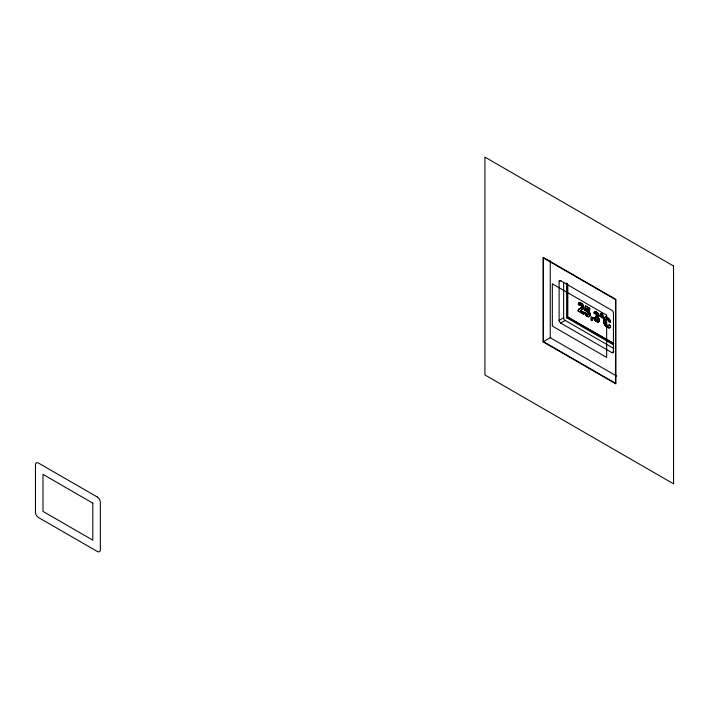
<?xml version="1.0" encoding="UTF-8"?>
<svg xmlns="http://www.w3.org/2000/svg" width="709" height="709" viewBox="0 0 709 709"><rect width="100%" height="100%" fill="white"/><g stroke="black" fill="none" stroke-linecap="round" stroke-linejoin="round"><path stroke-width="1.06" d="M602.242 315.877L602.109 316.675M592.644 318.926L592.742 317.472L592.644 319.023M601.25 315.328L601.462 314.211M605.238 321.248C604.697 317.446 609.084 319.263 609.12 321.691C613.595 323.207 605.583 313.396 603.846 318.518M601.25 315.08L601.312 314.442M602.127 316.347L602.233 315.611M586.183 315.594L586.662 316.001A5.087 2.933 60 0 0 587.531 316.524C589.613 317.499 590.579 314.805 589.861 313.227C589.906 310.533 581.318 306.713 589.693 309.993L589.693 308.318L585.59 305.951L584.686 310.418C586.494 310.471 590.065 312.802 587.708 315.026A1.312 0.762 60 0 1 587.3 314.956M592.609 319.591L592.742 319.139M597.395 315.177L596.677 313.635L597.253 315.461A1.321 0.762 60 0 1 596.801 315.842L596.703 315.833M588.275 314.14L588.107 312.58A1.551 0.895 60 0 0 587.876 312.102A1.471 0.851 60 0 0 587.477 311.606L587.114 311.331A1.905 1.099 60 0 0 586.635 311.154L586.485 311.145M597.527 319.644C595.87 312.731 598.263 321 597.554 319.91M610.52 321.975C603.838 308.14 599.982 327.797 609.634 327.718C611.77 327.266 609.518 323.499 608.96 325.36C608.65 326.043 607.755 325.954 607.25 325.555C605.318 324.261 604.937 321.461 605.663 319.396M590.039 314.867L589.161 316.542M597.51 318.811L597.386 318.35A1.578 0.913 60 0 0 597.102 317.792L597.022 317.676A1.196 0.691 60 0 0 596.65 317.313L596.482 317.207A3.846 2.224 60 0 0 595.897 317.003C594.621 315.044 598.892 315.886 596.34 315.727M603.749 319.316L604.174 323.552M595.923 313.475A1.365 0.789 60 0 0 595.657 313.626C598.777 312.926 591.652 315.159 594.94 311.792C597.403 311.331 600.496 315.718 597.962 317.162M580.423 308.229C582.009 307.972 582.727 306.031 581.513 304.95C580.13 303.328 578.766 307.05 578.464 303.815C579.182 301.36 582.302 303.612 583.002 305.021C584.748 305.88 582.541 310.258 583.41 308.512A3.917 2.26 60 0 0 583.587 307.325L582.621 304.48L579.989 302.814M595.569 314.052L594.231 312.758M578.287 304.338L578.677 303.222M578.384 304.276L578.571 303.434M603.838 318.864L603.988 323.056M584.686 310.418L585.59 305.951M581.956 307.032L581.85 305.384L580.618 304.516M594.08 312.979L595.046 311.765A3.669 2.118 60 0 1 596.172 312.022A4.679 2.703 60 0 1 596.765 312.359L598.626 314.787A2.552 1.471 60 0 1 598.813 315.478A2.641 1.524 60 0 1 598.83 316.205L598.396 316.994M582.08 306.917L582.098 306.855A2.021 1.17 60 0 0 582.036 306.66A2.242 1.294 60 0 0 582.018 306.235L581.929 305.827A1.241 0.718 60 0 0 581.504 305.109L580.848 304.604M603.731 318.917L604.095 318.102M592.529 320.007L591.714 320.681L592.494 320.105M610.538 326.557L609.093 324.775M609.102 325.023L608.969 325.174M602.836 315L602.925 315.478A5.716 3.297 60 0 1 602.863 317.357L602.677 317.641M605.566 319.599L605.273 322.09M580.042 304.764L579.838 305.402L580.095 304.666A1.179 0.682 60 0 1 580.254 304.498A1.329 0.771 60 0 1 580.423 304.48L580.618 304.427M594.177 312.66L594.452 312.217A2.659 1.533 60 0 1 594.948 311.818L596.872 312.297M610.644 326.494L610.298 327.079M610.529 326.778L610.157 327.292M579.989 304.728L580.529 304.418M580.777 308.043L578.899 309.257L578.136 310.95L583.587 314.096L583.693 312.359L580.449 310.604L583.693 312.359M578.899 309.257L578.234 310.888L583.693 314.034M581.894 307.289L581.424 307.679M604.174 317.862L604.378 317.614A4.954 2.854 60 0 1 604.892 317.269A4.715 2.721 60 0 1 605.832 317.145L608.996 319.041A4.298 2.481 60 0 1 609.767 320.105M608.827 325.564L607.427 325.768A3.137 1.808 60 0 1 606.833 325.387L606.638 325.209A2.481 1.436 60 0 1 606.098 324.589L605.344 321.62M581.788 307.422L581.274 307.777M587.947 314.929C589.649 312.66 586.671 310.746 584.792 310.356M578.695 303.106L579.652 302.699M597.324 322.081A3.545 2.047 60 0 0 598.024 322.116C601.808 321.23 595.56 312.97 599.176 319.874M605.672 319.298L606.062 319.023A2.552 1.471 60 0 1 606.656 319.023L607.56 319.334M582.763 309.23L583.675 306.988M578.943 309.168L579.43 308.805M610.094 327.416L609.82 327.62A3.944 2.278 60 0 1 609.208 327.859M589.471 316.311L588.94 316.666A3.403 1.959 60 0 1 588.151 316.728M582.222 309.576L582.789 309.239L581.096 310.108M608.73 325.661L608.623 325.75A2.304 1.329 60 0 1 607.746 325.883L607.578 325.839M579.12 309.018L579.661 308.645M582.789 309.239L581.734 309.806M598.431 321.966L599.291 320.025M609.926 327.558L608.978 327.868M613.746 351.593L611.938 352.639L560.624 323.02A2.136 1.232 60 0 1 559.117 320.406L559.117 281.633L560.925 280.587M559.117 320.406L563.646 317.792L563.646 282.342M567.501 283.52L567.501 316.976L613.728 343.36M566.659 282.935L566.659 317.792L567.794 317.136L567.767 284.451M560.624 323.02L565.153 320.406L613.613 348.385M585.492 306.004L589.693 308.318M586.653 308.353L589.693 309.993M584.819 313.458L584.641 312.173C585.333 311.88 588.115 315.771 587.079 314.84A1.338 0.771 60 0 1 586.715 314.486M543.085 341.853L615.899 383.897L615.899 299.384L543.085 257.34L543.085 341.853L550.76 337.422M591.093 318.43L591.944 318.802L591.093 318.43L591.093 316.639L592.742 317.472M593.894 317.605C595.994 317.224 595.241 319.803 596.792 320.308C597.129 321.124 593.903 315.656 594.062 318.518A3.421 1.976 60 0 0 595.525 320.982L598.334 322.001M590.943 319.732L591.705 320.628M595.897 317.003L596.615 317.171L596.047 316.958M607.622 319.502L607.914 319.75A2.331 1.347 60 0 1 608.889 321.266C609.536 322.48 608.207 318.802 606.86 319.085M609.04 321.851L610.688 322.232M581.105 307.874L580.671 308.105M597.687 317.198L598.493 316.932M581.646 309.842L580.831 310.258A3.775 2.18 60 0 0 580.449 310.604M605.956 319.085L606.762 318.961M589.037 316.604L587.85 316.648M579.156 302.796L579.865 302.708M598.121 322.054L597.067 322.001M586.494 309.7L589.135 311.606M608.57 327.753L607.897 327.62A6.673 3.855 60 0 1 606.877 327.062L606.505 326.778M596.694 315.753L596.304 315.602M608.287 327.673L606.151 326.477A4.706 2.712 60 0 1 605.176 325.378A5.096 2.942 60 0 1 604.378 324.031L604.272 323.49M580.325 302.823L581.672 303.558M587.282 314.84L586.627 314.379A1.71 0.984 60 0 1 586.387 313.99A1.666 0.957 60 0 1 586.263 313.706C583.472 309.647 585.235 316.382 587.947 316.595M587.628 316.471L585.962 315.363A3.297 1.905 60 0 1 584.828 313.475M607.524 325.706L606.044 324.288L605.415 322.418M601.737 314.22L602.074 314.876M567.501 316.976L613.764 343.679M566.659 317.792L613.586 344.884M616.626 376.036L550.255 337.714L550.255 260.682M596.624 321.673L594.824 319.919L594 317.543L594.824 319.919L596.358 321.514M597.022 312.545L597.501 312.979A3.066 1.772 60 0 1 598.112 313.759L598.423 314.309M601.604 317.091L601.436 316.879M581.832 303.824L582.718 304.799A3.244 1.87 60 0 1 583.197 305.65A2.854 1.648 60 0 1 583.489 306.492M606.248 326.415L604.485 323.978M586.059 315.31L584.686 312.483M586.724 314.317L586.237 313.201M609.997 320.273L610.591 322.285M600.833 316.834L600.762 316.32M598.635 314.495L598.928 316.152A2.278 1.321 60 0 1 598.556 316.852M602.597 314.645A1.507 0.869 60 0 0 600.789 313.6L600.842 313.582A1.515 0.877 60 0 1 602.703 314.583L602.765 315.177A5.716 3.306 60 0 1 602.801 317.109M600.691 316.48L600.638 315.62A5.769 3.332 60 0 1 600.736 313.777L600.558 314.22A5.991 3.456 60 0 0 600.514 314.982A6.239 3.598 60 0 0 600.585 316.046L600.638 316.267M602.038 314.725L602.136 315.753M599.14 319.662L599.096 319.449A2.641 1.524 60 0 0 598.564 318.208A2.544 1.462 60 0 0 598.166 317.659M602.171 314.814L602.127 315.363M595.392 318.252L595.622 319.218A1.542 0.886 60 0 0 595.914 319.741M599.273 319.812L599.194 320.087A3.855 2.224 60 0 1 599.149 320.867A3.385 1.959 60 0 1 598.768 321.7M597.634 318.917L597.377 320.122A1.675 0.966 60 0 1 597.075 320.371L596.987 320.397A1.294 0.744 60 0 1 595.968 319.777M601.267 316.117L601.347 315.354M597.297 315.106L597.235 314.663A1.099 0.638 60 0 0 596.703 313.795L596.624 313.724A1.595 0.922 60 0 0 596.34 313.546L596.251 313.511A1.321 0.762 60 0 0 595.844 313.44M589.941 314.645L589.764 313.281A3.501 2.021 60 0 0 589.223 311.978M589.596 308.38L589.596 310.055M583.587 312.421L583.587 314.096M591.935 318.917A1.967 1.134 60 0 1 590.969 319.821M602.756 317.659A1.533 0.886 60 0 1 600.948 316.772M594.904 320.246A3.536 2.038 60 0 1 594.55 319.688M596.588 320.326A1.507 0.869 60 0 1 596.278 320.131M589.498 316.214A4.094 2.366 60 0 0 589.906 315.186L589.861 313.227L588.842 311.375A3.217 1.861 60 0 0 587.965 310.436A3.696 2.136 60 0 0 587.327 310.019A3.527 2.038 60 0 0 586.396 309.762M578.127 310.941A5.344 3.084 60 0 1 578.668 309.47M559.117 281.633A2.136 1.232 60 0 1 560.624 280.755L611.938 310.382A2.136 1.232 60 0 1 613.445 312.997L613.445 351.77A2.136 1.232 60 0 1 611.938 352.639M565.153 320.406A2.136 1.232 60 0 1 563.646 317.792M673.55 266.008L484.912 157.106L484.912 374.928L673.55 483.839L673.55 266.008M615.518 299.597L543.457 257.996L543.457 341.641L615.518 383.241L615.518 299.597M606.656 315.177L552.329 283.813L552.329 326.069L606.656 357.433L606.656 315.177M97.328 497.027L38.472 463.048A4.272 2.464 60 0 0 35.45 464.794L35.45 512.279A4.272 2.464 60 0 0 38.472 517.508L97.328 551.487A4.272 2.464 60 0 0 100.341 549.741L100.341 502.256A4.272 2.464 60 0 0 97.328 497.027M92.799 503.133L42.992 474.374L42.992 511.411L92.799 540.161L92.799 503.133"/></g></svg>
